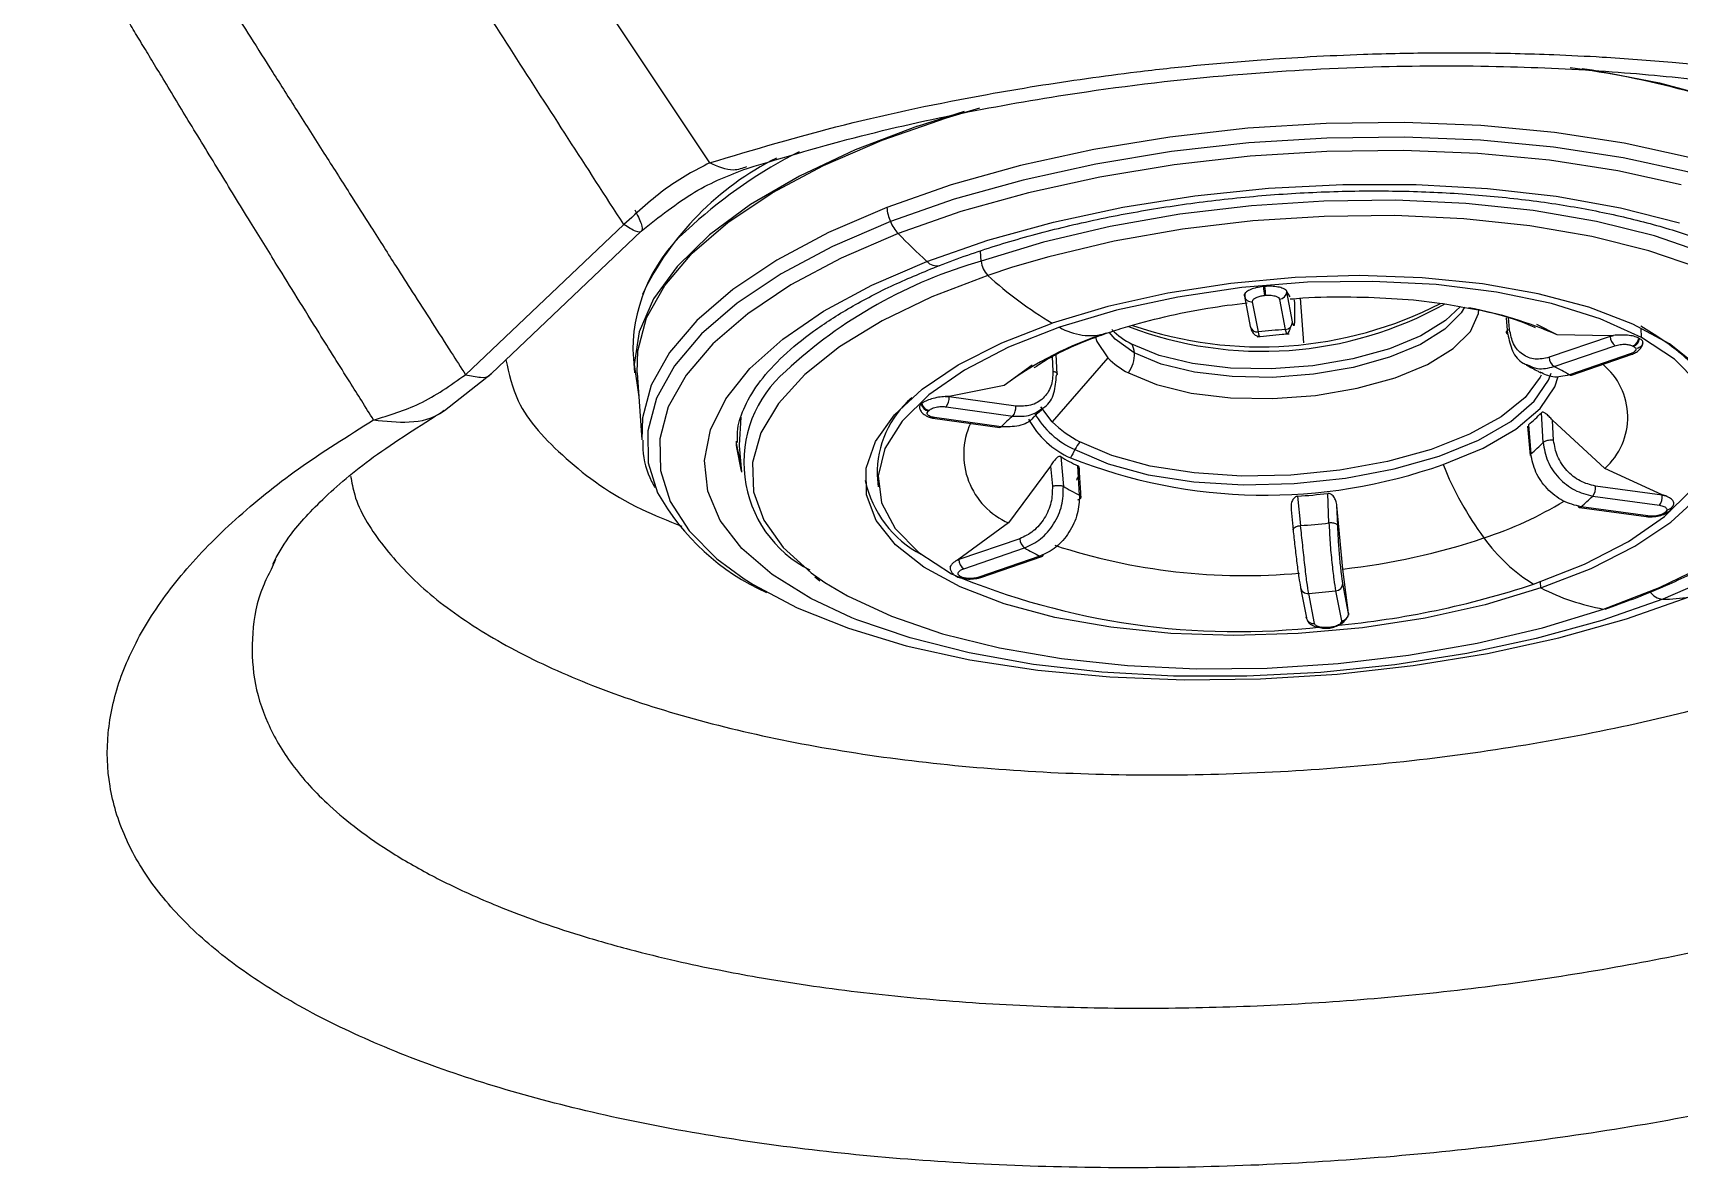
# Model space of a CAD drawing. Extents: x 943 to 1030, y 781 to 934.
# Drawn here: x 982.921 to 985.436, y 876.681 to 878.415 of the extents above; entities that cross this region are included whole.
import ezdxf

# ---------------------------------------------------------------- set-up
doc = ezdxf.new("R2010")
doc.units = 0
doc.header["$MEASUREMENT"] = 0
doc.layers.add('1', color=4, linetype='Continuous')

# ---------------------------------------------------------------- blocks, each defined once
blk = doc.blocks.new('AIRA')
at = {"layer": '1', "color": 3, "linetype": 'Continuous', "lineweight": 25}
for p, q in [((40.5519, 75.3901), (40.7774, 75.0507)), ((41.0952, 75.1069), (41.1669, 75.1297)), ((40.4047, 74.7271), (40.6467, 74.9563)), ((40.4447, 74.7289), (40.6732, 74.9461)), ((41.1927, 74.9006), (41.1914, 74.9159)), ((41.2402, 74.8912), (41.2025, 74.8788)), ((41.5946, 74.8478), (41.5947, 74.8503)), ((41.5947, 74.8469), (41.6036, 74.8009)), ((41.6236, 74.8617), (41.6256, 74.8619)), ((41.6252, 74.8482), (41.6272, 74.8484)), ((41.6593, 74.8544), (41.6583, 74.8561)), ((41.6583, 74.8561), (41.6593, 74.8537)), ((41.6644, 74.8458), (41.6593, 74.8544)), ((41.6593, 74.8537), (41.6593, 74.8544)), ((41.6682, 74.8077), (41.6593, 74.8537)), ((41.6857, 74.7756), (41.6805, 74.8441)), ((41.616, 74.7924), (41.6071, 74.8384)), ((41.6483, 74.8422), (41.6572, 74.7962)), ((41.9971, 74.7892), (41.995, 74.8138)), ((41.9998, 74.7961), (41.9982, 74.8143)), ((42.0723, 74.7878), (42.0413, 74.8039)), ((42.2014, 74.7839), (42.2006, 74.7984)), ((42.1534, 74.7855), (42.0603, 74.7536)), ((42.0677, 74.7395), (42.1608, 74.7714)), ((42.1534, 74.7862), (42.0723, 74.7878)), ((42.1587, 74.787), (42.1534, 74.7862)), ((42.1534, 74.7855), (42.1587, 74.787)), ((42.1534, 74.7862), (42.1534, 74.7855)), ((42.1882, 74.7709), (42.1893, 74.7703)), ((42.1971, 74.783), (42.1982, 74.7824)), ((40.6603, 74.7657), (40.6629, 74.7299)), ((41.301, 74.7545), (41.3022, 74.7323)), ((41.3858, 74.7528), (41.3011, 74.6551)), ((41.3088, 74.728), (41.3071, 74.7578)), ((42.1842, 74.7587), (42.0911, 74.7268)), ((42.0942, 74.7264), (42.1873, 74.7583)), ((40.3727, 74.6725), (40.4447, 74.7289)), ((40.6669, 74.7301), (40.6742, 74.6276)), ((41.2706, 74.7415), (41.2277, 74.7106)), ((41.1434, 74.6939), (41.1377, 74.6937)), ((41.1377, 74.6937), (41.1434, 74.6932)), ((41.2277, 74.7106), (41.1434, 74.6939)), ((41.1434, 74.6932), (41.1434, 74.6939)), ((41.2454, 74.6791), (41.1434, 74.6932)), ((41.1009, 74.6821), (41.1018, 74.6829)), ((41.112, 74.6718), (41.1129, 74.6726)), ((41.1391, 74.678), (41.2411, 74.6639)), ((41.3011, 74.6551), (41.2838, 74.6779)), ((42.0511, 74.6235), (42.0484, 74.669)), ((41.1189, 74.6606), (41.2209, 74.6465)), ((41.2233, 74.6475), (41.1213, 74.6616)), ((42.0273, 74.6486), (42.0311, 74.6035)), ((42.0285, 74.6507), (42.0323, 74.6062)), ((42.1453, 74.584), (42.0653, 74.6576)), ((42.0671, 74.6267), (42.0653, 74.6576)), ((40.8228, 74.6185), (40.8264, 74.5782)), ((40.8263, 74.5796), (40.8191, 74.6157)), ((41.3142, 74.6019), (41.3181, 74.5565)), ((41.0338, 74.5737), (41.0354, 74.5559)), ((41.2987, 74.5875), (41.2344, 74.5007)), ((41.2987, 74.5875), (41.3014, 74.5567)), ((41.3427, 74.5432), (41.3403, 74.5878)), ((41.3446, 74.5466), (41.3425, 74.5853)), ((42.233, 74.5435), (42.1453, 74.584)), ((41.345, 74.5401), (41.3446, 74.5466)), ((41.676, 74.5414), (41.6805, 74.4965)), ((41.7239, 74.5005), (41.722, 74.5456)), ((42.1268, 74.5417), (42.2287, 74.5276)), ((42.2331, 74.5428), (42.1311, 74.5568)), ((42.2383, 74.5418), (42.233, 74.5435)), ((42.233, 74.5435), (42.2331, 74.5428)), ((42.2331, 74.5428), (42.2383, 74.5418)), ((41.666, 74.5208), (41.6691, 74.4903)), ((41.7452, 74.4302), (41.7359, 74.5272)), ((41.7372, 74.4966), (41.7359, 74.5272)), ((42.1066, 74.5243), (42.2086, 74.5102)), ((42.211, 74.5112), (42.109, 74.5252)), ((42.238, 74.5173), (42.2371, 74.5165)), ((42.2417, 74.5206), (42.247, 74.5239)), ((42.2444, 74.5186), (42.2453, 74.5194)), ((41.2344, 74.5007), (41.1583, 74.4452)), ((41.2515, 74.4764), (41.1584, 74.4445)), ((40.1147, 74.4445), (40.1078, 74.4297)), ((41.1583, 74.4452), (41.1537, 74.4426)), ((41.1537, 74.4426), (41.1584, 74.4445)), ((41.1584, 74.4445), (41.1583, 74.4452)), ((41.1658, 74.4304), (41.2589, 74.4624)), ((41.2823, 74.4497), (41.1892, 74.4178)), ((41.1922, 74.4173), (41.2854, 74.4492)), ((40.9382, 74.4181), (40.9459, 74.4124)), ((41.1543, 74.4192), (41.1555, 74.4186)), ((41.1619, 74.4182), (41.1607, 74.4189)), ((41.7539, 74.363), (41.7452, 74.4302)), ((41.6805, 74.4015), (41.6894, 74.3555)), ((41.7017, 74.347), (41.6929, 74.393)), ((41.7341, 74.3968), (41.7429, 74.3508)), ((41.7539, 74.3623), (41.7451, 74.4083)), ((42.0477, 74.4012), (42.047, 74.4107)), ((41.6903, 74.354), (41.6892, 74.3564)), ((41.7249, 74.341), (41.7228, 74.3408)), ((41.7232, 74.3398), (41.7252, 74.34)), ((41.7538, 74.3598), (41.7539, 74.363)), ((41.7539, 74.3623), (41.7538, 74.3598)), ((41.7539, 74.363), (41.7539, 74.3623))]:
    blk.add_line(p, q, dxfattribs=at)
at = {"layer": '1', "color": 3, "linetype": 'Continuous', "lineweight": 25, "flags": 128}
for points in [[(42.1109, 75.1949), (42.126, 75.1926), (42.229, 75.1728), (42.3237, 75.1476), (42.4087, 75.1174), (42.4828, 75.0825), (42.545, 75.0436), (42.5942, 75.001), (42.6298, 74.9556), (42.6513, 74.9079), (42.6583, 74.8587), (42.6566, 74.8353)], [(40.6669, 74.7301), (40.6678, 74.7636), (40.6813, 74.8137), (40.7091, 74.8635), (40.7508, 74.9125), (40.8057, 74.9598), (40.8731, 75.0047), (40.9519, 75.0468), (41.0411, 75.0852), (41.1394, 75.1194), (41.1905, 75.1346)], [(41.0952, 75.1069), (41.0002, 75.0707), (40.9148, 75.0306), (40.8403, 74.9871), (40.7777, 74.9409), (40.7281, 74.8926), (40.692, 74.843), (40.67, 74.7928), (40.6625, 74.7427), (40.6695, 74.6935), (40.6695, 74.6934)], [(42.4452, 74.9997), (42.3649, 75.0317), (42.2744, 75.059), (42.1751, 75.0809), (42.0683, 75.0973), (41.9558, 75.1079), (41.839, 75.1125), (41.7197, 75.111), (41.5997, 75.1035), (41.4807, 75.0901), (41.3644, 75.071), (41.2525, 75.0465), (41.1467, 75.0169), (41.0484, 74.9826)], [(42.6503, 74.6902), (42.6552, 74.7151), (42.6543, 74.7643), (42.6389, 74.8122), (42.6095, 74.8582), (42.5663, 74.9015), (42.51, 74.9416), (42.4415, 74.9779), (42.3617, 75.0097), (42.2718, 75.0368), (42.1731, 75.0586), (42.0671, 75.0749), (41.9553, 75.0854), (41.8393, 75.0899), (41.7208, 75.0885), (41.6016, 75.0811), (41.4833, 75.0678), (41.3678, 75.0488), (41.2566, 75.0244), (41.1515, 74.995), (41.0539, 74.9609)], [(42.2621, 75.0173), (42.1652, 75.0387), (42.061, 75.0547), (41.9512, 75.065), (41.8372, 75.0695), (41.7208, 75.068), (41.6037, 75.0607), (41.4875, 75.0477), (41.374, 75.029), (41.2649, 75.0051), (41.1616, 74.9762), (41.0657, 74.9427)], [(41.1097, 74.9002), (41.2026, 74.9325), (41.3028, 74.9602), (41.4089, 74.9828), (41.5191, 75.0001), (41.6317, 75.0118), (41.745, 75.0176), (41.8571, 75.0175), (41.9663, 75.0114), (42.0708, 74.9996), (42.1691, 74.9821), (42.2595, 74.9592)], [(42.3177, 74.4202), (42.2337, 74.3839)], [(41.0484, 74.9826), (40.9592, 74.9442), (40.8804, 74.9022), (40.813, 74.8572), (40.7581, 74.8099), (40.7164, 74.7609), (40.6886, 74.7111), (40.6751, 74.6611), (40.6742, 74.6276)], [(42.4261, 74.8434), (42.4254, 74.844), (42.3689, 74.8799), (42.3004, 74.9117), (42.2211, 74.939), (42.1325, 74.9611), (42.0359, 74.9777), (41.9332, 74.9886), (41.8259, 74.9935), (41.7161, 74.9924), (41.6054, 74.9853), (41.4959, 74.9723), (41.3894, 74.9536), (41.2878, 74.9296), (41.1927, 74.9006)], [(42.3463, 74.8644), (42.2903, 74.8898), (42.2125, 74.9165), (42.1254, 74.9382), (42.0306, 74.9545), (41.9297, 74.9652), (41.8244, 74.9701), (41.7165, 74.969), (41.6078, 74.962), (41.5003, 74.9492), (41.3957, 74.9309), (41.2959, 74.9073), (41.2402, 74.8912)], [(41.0539, 74.9609), (40.9653, 74.9228), (40.887, 74.881), (40.82, 74.8363), (40.7655, 74.7893), (40.7241, 74.7407), (40.6965, 74.6912), (40.6831, 74.6415), (40.684, 74.5923), (40.6983, 74.5467)], [(41.0657, 74.9427), (40.9787, 74.9052), (40.9017, 74.8642), (40.836, 74.8203), (40.7824, 74.7742), (40.7417, 74.7264), (40.7146, 74.6778), (40.7015, 74.629), (40.7024, 74.5807), (40.7175, 74.5336), (40.7464, 74.4884), (40.7888, 74.4459), (40.8305, 74.4151)], [(40.9951, 74.3558), (40.9323, 74.3852), (40.8733, 74.4216), (40.827, 74.4616), (40.794, 74.5044), (40.7748, 74.5493), (40.7698, 74.5958), (40.779, 74.6429), (40.8023, 74.6901), (40.8393, 74.7365), (40.8894, 74.7814), (40.9519, 74.8241), (41.0257, 74.8639), (41.1097, 74.9002)], [(41.2025, 74.8788), (41.1171, 74.846), (41.0413, 74.8094), (40.9763, 74.7696), (40.9232, 74.7274), (40.8829, 74.6833), (40.8561, 74.6383), (40.8434, 74.593), (40.8448, 74.5482), (40.8604, 74.5047), (40.8898, 74.4633), (40.9327, 74.4246), (40.9538, 74.4098)], [(42.0477, 74.4012), (42.1244, 74.4312), (42.1912, 74.4651), (42.2464, 74.502), (42.2888, 74.5412), (42.3175, 74.5818), (42.3318, 74.6229), (42.3315, 74.6636), (42.3164, 74.7029), (42.287, 74.74), (42.244, 74.774), (42.1882, 74.8042), (42.1209, 74.83), (42.0437, 74.8507), (41.9582, 74.8658), (41.8664, 74.8751), (41.7702, 74.8784), (41.672, 74.8755), (41.5738, 74.8665), (41.4778, 74.8517), (41.3862, 74.8313), (41.3011, 74.8058)], [(42.2014, 74.7839), (42.1383, 74.8124), (42.0637, 74.8357), (41.9796, 74.8533), (41.8879, 74.8647), (41.791, 74.8697), (41.6912, 74.8682), (41.591, 74.8601), (41.4928, 74.8457), (41.3991, 74.8254), (41.3122, 74.7995)], [(42.1434, 74.369), (42.2287, 74.4018), (42.3046, 74.4384), (42.3696, 74.4781), (42.4227, 74.5204), (42.463, 74.5645), (42.4897, 74.6095), (42.5025, 74.6548), (42.5011, 74.6996), (42.4855, 74.7431), (42.456, 74.7845), (42.4131, 74.8232), (42.3576, 74.8585), (42.3463, 74.8644)], [(41.4175, 74.7299), (41.4605, 74.712), (41.5133, 74.6991), (41.5735, 74.6918), (41.6379, 74.6906), (41.7035, 74.6955), (41.7668, 74.7063), (41.8248, 74.7224), (41.8745, 74.7429), (41.9135, 74.767), (41.9399, 74.7933), (41.9522, 74.8207), (41.953, 74.8273)], [(41.9247, 74.8315), (41.902, 74.8097), (41.8643, 74.7865), (41.8163, 74.7666), (41.7602, 74.7511), (41.6991, 74.7407), (41.6358, 74.7359), (41.5735, 74.7371), (41.5154, 74.7441), (41.4643, 74.7565), (41.4228, 74.7739)], [(41.931, 74.8301), (41.9258, 74.8217), (41.9009, 74.7965), (41.8638, 74.7734), (41.8164, 74.7536), (41.761, 74.7381), (41.7004, 74.7277), (41.6377, 74.723), (41.5759, 74.7241), (41.5183, 74.7309), (41.4677, 74.7433), (41.4265, 74.7604)], [(42.0477, 74.4012), (41.9625, 74.3757), (41.871, 74.3553), (41.775, 74.3405), (41.6768, 74.3315), (41.5785, 74.3286), (41.4824, 74.3318), (41.3906, 74.3412), (41.3051, 74.3563), (41.2278, 74.377), (41.1606, 74.4028), (41.1048, 74.433), (41.0617, 74.467), (41.0323, 74.5041), (41.0173, 74.5434), (41.0169, 74.5841), (41.0313, 74.6252), (41.06, 74.6658), (41.1024, 74.705), (41.1576, 74.7419), (41.2243, 74.7758), (41.3011, 74.8058)], [(41.3122, 74.7995), (41.2343, 74.7689), (41.1671, 74.7341), (41.1124, 74.6961), (41.0716, 74.6559), (41.0456, 74.6143), (41.0351, 74.5725), (41.0404, 74.5315), (41.0612, 74.4922), (41.0972, 74.4556), (41.1474, 74.4227)], [(41.3669, 74.7858), (41.369, 74.778), (41.3858, 74.7528)], [(41.4265, 74.7604), (41.397, 74.7816), (41.3879, 74.7921)], [(42.0365, 74.407), (42.1145, 74.4377), (42.1817, 74.4724), (42.2363, 74.5104), (42.2772, 74.5507), (42.3031, 74.5922), (42.3136, 74.634), (42.3084, 74.6751), (42.2875, 74.7144), (42.2516, 74.751), (42.2014, 74.7839)], [(42.1873, 74.7583), (42.1878, 74.7585), (42.188, 74.7586)], [(41.3357, 74.6126), (41.3863, 74.5908), (41.4476, 74.5742), (41.5173, 74.5634), (41.5927, 74.5589), (41.6709, 74.5607), (41.7489, 74.5689), (41.8237, 74.5831), (41.8924, 74.6028), (41.9525, 74.6272), (42.0015, 74.6554), (42.0376, 74.6864), (42.0594, 74.7188), (42.0632, 74.7295)], [(42.0481, 74.7264), (42.0466, 74.7234), (42.0236, 74.6924), (41.9872, 74.6629), (41.9387, 74.6361), (41.8799, 74.613), (41.8131, 74.5945), (41.7407, 74.5812), (41.6655, 74.5737), (41.5902, 74.5723), (41.5178, 74.5769), (41.4509, 74.5875), (41.392, 74.6036), (41.3434, 74.6246)], [(41.8981, 74.5899), (41.9595, 74.6149), (42.0095, 74.6437), (42.0464, 74.6753), (42.0687, 74.7084), (42.0739, 74.7242)], [(40.8255, 74.6623), (40.8227, 74.6195), (40.8228, 74.6185)], [(40.8191, 74.6157), (40.8189, 74.6196), (40.8187, 74.6256)], [(40.8187, 74.621), (40.8188, 74.62), (40.8258, 74.5854)], [(40.8305, 74.4151), (40.8441, 74.4065), (40.9114, 74.3709), (40.9898, 74.3396), (41.0781, 74.313), (41.175, 74.2916), (41.2792, 74.2756), (41.389, 74.2653), (41.503, 74.2608), (41.6193, 74.2622), (41.7365, 74.2695), (41.8526, 74.2826), (41.9661, 74.3012), (42.0753, 74.3252), (42.1786, 74.3541), (42.2744, 74.3875)], [(40.9538, 74.4098), (40.9883, 74.3893), (41.0555, 74.358), (41.1334, 74.3313), (41.2204, 74.3096), (41.3152, 74.2933), (41.4161, 74.2826), (41.5215, 74.2777), (41.6294, 74.2788), (41.738, 74.2858), (41.8456, 74.2986), (41.9502, 74.3169), (42.05, 74.3405), (42.1434, 74.369)], [(42.2337, 74.3839), (42.1409, 74.3516), (42.0406, 74.3239), (41.9345, 74.3013), (41.8243, 74.284), (41.7117, 74.2723), (41.5984, 74.2665), (41.4863, 74.2666), (41.3771, 74.2727), (41.2726, 74.2845), (41.1744, 74.302), (41.084, 74.3249), (41.0028, 74.3527), (40.9951, 74.3558)], [(41.7249, 74.341), (41.725, 74.3403), (41.7251, 74.34), (41.7252, 74.34), (41.7252, 74.3401)]]:
    blk.add_lwpolyline(points, dxfattribs=at)
at = {"layer": '1', "color": 3, "linetype": 'Continuous', "lineweight": 25}
for centre, radius, start, end in [((41.9354, 73.9309), 1.2745, 66.7783, 82.9268), ((41.0808, 74.6553), 0.45, 116.5523, 154.3905), ((41.2417, 74.4171), 0.7282, 116.6992, 132.304), ((41.1154, 74.988), 0.0672, 184.6409, 203.7884), ((40.9097, 74.7627), 0.2494, 129.3349, 179.3239), ((41.1106, 74.9848), 0.0615, 202.8586, 223.1933), ((41.7463, 75.6023), 0.9477, 224.1053, 227.8022), ((41.3937, 74.194), 0.7346, 105.881, 132.854), ((41.1243, 74.9125), 0.019, 220.0744, 284.7848), ((41.2273, 74.9031), 0.0347, 184.1494, 224.344), ((41.6207, 75.3403), 0.6228, 227.816, 239.1256), ((41.6056, 74.8494), 0.0111, 188.269, 277.8858), ((41.7846, 74.8731), 0.1614, 184.0595, 188.8872), ((41.7866, 74.8733), 0.1614, 184.0595, 188.8872), ((41.6477, 74.8538), 0.0116, 273.0645, 359.6237), ((41.6225, 75.3345), 0.5717, 249.0235, 299.1043), ((41.6199, 75.3701), 0.6005, 250.9513, 297.1865), ((41.8279, 74.2324), 0.6068, 66.2481, 79.5679), ((41.3587, 74.8782), 0.0913, 239.4514, 285.9173), ((41.4836, 74.8903), 0.1314, 225.8633, 242.4294), ((41.6145, 74.8035), 0.0112, 193.1918, 277.7386), ((41.7451, 73.6066), 1.1928, 94.2295, 96.2169), ((41.6565, 74.8078), 0.0116, 273.0644, 359.6258), ((41.543, 74.2865), 0.5284, 107.5466, 126.6293), ((41.3935, 74.7585), 0.0331, 3.4185, 27.7036), ((42.1722, 74.7864), 0.0188, 182.7957, 232.7716), ((42.1828, 74.7842), 0.0143, 291.8469, 355.1328), ((42.184, 74.7836), 0.0143, 291.8469, 355.1328), ((41.4805, 74.8504), 0.136, 225.8633, 242.4294), ((41.3784, 74.758), 0.0482, 324.2395, 2.865), ((42.0791, 74.7545), 0.0188, 182.7948, 232.7715), ((42.0758, 74.6621), 0.1046, 311.6689, 50.5794), ((42.1863, 74.7619), 0.00373, 237.4563, 286.4386), ((41.0138, 74.5929), 0.1839, 130.609, 243.2171), ((41.9281, 74.454), 0.3178, 59.1465, 63.9474), ((42.0931, 74.73), 0.00373, 237.4563, 286.4387), ((41.1222, 74.691), 0.0213, 322.3725, 5.7178), ((41.1866, 74.5764), 0.1529, 130.966, 180.9966), ((41.1143, 74.6855), 0.0138, 194.2781, 260.3041), ((41.1152, 74.6863), 0.0138, 194.2781, 260.3041), ((41.2242, 74.677), 0.0213, 322.3726, 5.7186), ((41.3898, 74.7346), 0.1334, 209.6835, 246.0662), ((41.9021, 74.8074), 0.2014, 308.9015, 316.5964), ((41.1193, 74.6632), 0.00259, 247.7775, 321.1346), ((41.2798, 74.6052), 0.114, 155.3755, 246.5301), ((41.2211, 74.6494), 0.00287, 265.4852, 318.5169), ((41.3947, 74.4799), 0.2398, 129.8525, 135.6454), ((41.3835, 74.7233), 0.1348, 208.4559, 246.2337), ((41.427, 74.7849), 0.1808, 225.8633, 242.4294), ((41.4687, 74.5363), 0.1533, 144.8408, 150.1571), ((41.9053, 74.7625), 0.2014, 309.1117, 316.386), ((41.4542, 74.8291), 0.2669, 238.3583, 244.7356), ((41.4693, 74.536), 0.154, 150.1508, 155.4503), ((41.627, 75.3509), 0.8078, 248.3707, 289.6126), ((42.3607, 74.7742), 0.4979, 201.718, 216.5488), ((41.0093, 74.7197), 0.3559, 209.0788, 246.0331), ((41.1797, 74.6011), 0.1682, 192.1609, 242.2721), ((41.4574, 74.7842), 0.2669, 238.5325, 244.5614), ((41.6078, 75.5407), 1.0016, 273.9034, 276.5431), ((41.9553, 74.7093), 0.2398, 309.8525, 315.6454), ((42.1099, 74.5547), 0.0213, 322.3726, 5.7185), ((42.2119, 74.5406), 0.0213, 322.3725, 5.7178), ((41.7721, 75.0496), 0.6022, 288.2563, 301.0986), ((42.1076, 74.5278), 0.00361, 196.3814, 254.2208), ((42.1068, 74.5271), 0.00287, 265.4852, 318.5169), ((42.2386, 74.5252), 0.00876, 260.4069, 311.5187), ((42.2396, 74.5255), 0.00832, 259.2309, 354.2625), ((41.611, 75.4959), 1.0017, 273.9754, 276.4709), ((42.2088, 74.5131), 0.00287, 265.4853, 318.5168), ((41.2703, 74.4774), 0.0188, 182.7948, 232.7715), ((41.5946, 75.3489), 0.9287, 251.8431, 275.2064), ((41.6268, 75.4796), 1.0561, 276.4378, 288.431), ((42.1736, 74.6302), 0.2619, 215.6138, 238.442), ((41.1772, 74.4454), 0.0188, 182.7957, 232.7716), ((41.4219, 74.7352), 0.3178, 239.1465, 243.9474), ((41.2841, 74.4532), 0.00392, 243.3538, 354.8807), ((41.5842, 75.4628), 1.1282, 247.2164, 276.5358), ((41.1579, 74.4262), 0.00781, 240.075, 290.938), ((41.1591, 74.4256), 0.00791, 242.9536, 290.6827), ((41.1912, 74.4209), 0.00373, 237.4563, 286.4386), ((41.6913, 74.404), 0.0111, 188.2669, 277.8859), ((41.6049, 75.5826), 1.1928, 274.2295, 276.2169), ((41.7334, 74.4084), 0.0116, 273.0644, 359.6256), ((41.6075, 75.7074), 1.3693, 275.3278, 288.2618), ((42.2056, 74.7118), 0.3484, 243.0388, 259.7114), ((42.2372, 74.412), 0.0283, 215.8276, 263.0807), ((42.229, 74.6665), 0.2826, 270.9702, 279.2544), ((41.7002, 74.3581), 0.0112, 193.1919, 277.7386), ((41.7245, 74.3408), 0.00164, 177.9679, 216.026), ((41.7423, 74.3624), 0.0116, 273.0645, 359.6237)]:
    blk.add_arc(centre, radius, start, end, dxfattribs=at)
for points, knots in [([(38.9073, 77.0438), (38.9122, 77.0365), (38.9246, 77.0183), (38.9472, 76.9849), (38.9779, 76.9396), (39.0169, 76.8818), (39.0577, 76.821), (39.097, 76.7622), (39.1253, 76.7196), (39.1465, 76.6878), (39.1607, 76.6663), (39.1747, 76.6452), (39.1883, 76.6246), (39.2016, 76.6045), (39.214, 76.5858), (39.2262, 76.5672), (39.2405, 76.5455), (39.2594, 76.5167), (39.2827, 76.4813), (39.3098, 76.4399), (39.3403, 76.3933), (39.3736, 76.3422), (39.406, 76.2924), (39.4356, 76.2467), (39.4624, 76.2055), (39.4881, 76.1657), (39.5171, 76.1208), (39.5493, 76.0707), (39.5868, 76.0123), (39.6258, 75.9514), (39.6709, 75.881), (39.7206, 75.8029), (39.7754, 75.717), (39.8309, 75.6296), (39.8873, 75.5409), (39.9415, 75.4554), (39.9941, 75.3723), (40.0381, 75.3029), (40.0771, 75.2412), (40.1112, 75.1875), (40.1485, 75.1285), (40.1877, 75.0669), (40.2252, 75.0079), (40.2559, 74.9596), (40.2796, 74.9223), (40.3008, 74.8892), (40.3252, 74.851), (40.3533, 74.8072), (40.3804, 74.7649), (40.3974, 74.7384), (40.4047, 74.7271)], [0, 0, 0, 0, 0.0123283, 0.0310682, 0.0562193, 0.0877817, 0.1255416, 0.1536513, 0.1802357, 0.1914496, 0.2023684, 0.2129918, 0.22332, 0.2333529, 0.2430906, 0.2511374, 0.2609122, 0.2749688, 0.2933072, 0.3123156, 0.3344331, 0.3596587, 0.3839863, 0.4034856, 0.4221461, 0.4399677, 0.4569505, 0.4819435, 0.5059337, 0.5330343, 0.5601306, 0.595315, 0.6304939, 0.6656687, 0.7008405, 0.7360107, 0.7656226, 0.7965879, 0.8149195, 0.8349041, 0.8565422, 0.8800134, 0.9023461, 0.920527, 0.9318978, 0.9421421, 0.9557752, 0.9724199, 0.9882743, 1, 1, 1, 1]), ([(40.2644, 74.658), (40.2522, 74.6774), (40.2241, 74.7219), (40.1853, 74.784), (40.1483, 74.8435), (40.1134, 74.8999), (40.0733, 74.965), (40.0281, 75.0387), (39.9827, 75.1131), (39.9482, 75.1701), (39.9239, 75.2103), (39.9083, 75.236), (39.8938, 75.2601), (39.8802, 75.2827), (39.8675, 75.3038), (39.8557, 75.3233), (39.8457, 75.3401), (39.8357, 75.3566), (39.8222, 75.3792), (39.8016, 75.4135), (39.7727, 75.4619), (39.7361, 75.5232), (39.6918, 75.5978), (39.6401, 75.6851), (39.5942, 75.7629), (39.5558, 75.8281), (39.5267, 75.8777), (39.4964, 75.9292), (39.4704, 75.9737), (39.4325, 76.0385), (39.3913, 76.109), (39.3427, 76.1925), (39.3022, 76.262), (39.2624, 76.3304), (39.2232, 76.3978), (39.1847, 76.4641), (39.1503, 76.5232), (39.1182, 76.5783), (39.0915, 76.6242), (39.0657, 76.6686), (39.0415, 76.7102), (39.0147, 76.756), (38.9858, 76.8055), (38.957, 76.8549), (38.9291, 76.9023), (38.9045, 76.9441), (38.8835, 76.9798), (38.8676, 77.0068), (38.8587, 77.0218), (38.8551, 77.0279)], [0, 0, 0, 0, 0.0199651, 0.0459699, 0.0647415, 0.0824117, 0.1056432, 0.1340631, 0.1617372, 0.1866033, 0.1966553, 0.206164, 0.2151297, 0.2235524, 0.2314321, 0.2387688, 0.2455628, 0.2503385, 0.2574787, 0.2712035, 0.2893941, 0.313026, 0.3420997, 0.3766161, 0.4165775, 0.4358865, 0.4562507, 0.4776707, 0.5000092, 0.5121475, 0.5598436, 0.5906462, 0.6214531, 0.6522634, 0.683076, 0.7138899, 0.7447041, 0.7668567, 0.793164, 0.8116033, 0.8322649, 0.8551487, 0.8808916, 0.9080324, 0.9318822, 0.9557668, 0.9750812, 0.9898257, 1, 1, 1, 1]), ([(40.6467, 74.9563), (40.5898, 75.0444), (40.476, 75.2205), (40.3704, 75.3852), (40.3177, 75.4675)], [0, 0, 0, 0, 0.50025, 1, 1, 1, 1]), ([(40.7774, 75.0507), (40.8452, 75.0709), (40.9805, 75.1112), (41.152, 75.147), (41.277, 75.1684), (41.3533, 75.1799), (41.4351, 75.1906), (41.524, 75.2003), (41.6125, 75.2079), (41.6973, 75.2133), (41.7866, 75.2173), (41.8913, 75.2195), (41.9883, 75.2187), (42.0726, 75.216), (42.153, 75.2121), (42.2275, 75.2065), (42.2926, 75.2003), (42.339, 75.1952), (42.3887, 75.189), (42.4415, 75.1815), (42.4972, 75.1727), (42.6023, 75.1538), (42.7494, 75.1199), (42.9228, 75.0639), (43.0736, 74.9976), (43.1988, 74.922), (43.2962, 74.839), (43.3632, 74.7499), (43.4016, 74.6563), (43.4003, 74.5918), (43.3996, 74.5595)], [0, 0, 0, 0, 0.062508, 0.124637, 0.145502, 0.166454, 0.187385, 0.212155, 0.238438, 0.25858, 0.280313, 0.310219, 0.343014, 0.359117, 0.379472, 0.409593, 0.421824, 0.435166, 0.449651, 0.465298, 0.482072, 0.499919, 0.562192, 0.624617, 0.687265, 0.749517, 0.812249, 0.874547, 0.937035, 1, 1, 1, 1]), ([(40.8348, 75.0423), (40.8924, 75.0595), (41.0036, 75.0927), (41.179, 75.1311), (41.3734, 75.1643), (41.5822, 75.1878), (41.7967, 75.1993), (41.9859, 75.1994), (42.1526, 75.1914), (42.2986, 75.1774), (42.4375, 75.1578), (42.567, 75.1328), (42.6904, 75.1015), (42.7823, 75.0719), (42.8534, 75.0447), (42.9123, 75.0189), (42.9717, 74.9886), (43.0307, 74.9522), (43.0847, 74.9099), (43.1057, 74.8812), (43.1169, 74.8659)], [0, 0, 0, 0, 0.066722, 0.128982, 0.187611, 0.267726, 0.338167, 0.400984, 0.458158, 0.510032, 0.557111, 0.61332, 0.663786, 0.715941, 0.745478, 0.777647, 0.818355, 0.869127, 0.930088, 1, 1, 1, 1]), ([(40.7774, 75.0507), (40.7555, 75.0392), (40.7116, 75.0161), (40.6683, 74.9762), (40.6467, 74.9563)], [0, 0, 0, 0, 0.500986, 1, 1, 1, 1]), ([(40.8342, 75.0447), (40.8276, 75.0423), (40.8107, 75.0359), (40.7901, 75.0451), (40.7774, 75.0507)], [0, 0, 0, 0, 0.386134, 1, 1, 1, 1]), ([(40.6733, 74.9462), (40.7005, 74.9681), (40.7546, 75.0115), (40.8082, 75.0321), (40.8348, 75.0423)], [0, 0, 0, 0, 0.5032839, 1, 1, 1, 1]), ([(41.1291, 74.8941), (41.1433, 74.8994), (41.1843, 74.9148), (41.258, 74.9377), (41.3512, 74.9611), (41.4493, 74.9801), (41.5506, 74.9944), (41.6538, 75.0039), (41.7573, 75.0084), (41.8595, 75.0077), (41.9589, 75.0019), (42.054, 74.9912), (42.1433, 74.9758), (42.2255, 74.9559), (42.2993, 74.932), (42.3636, 74.9046), (42.4175, 74.8744), (42.4601, 74.8423), (42.4913, 74.8093), (42.5108, 74.7761), (42.5198, 74.7498), (42.5187, 74.7336), (42.5184, 74.7286)], [0, 0, 0, 0, 0.027759, 0.080464, 0.133306, 0.186261, 0.239293, 0.292369, 0.345462, 0.398542, 0.451577, 0.504537, 0.557389, 0.610089, 0.662588, 0.714835, 0.766792, 0.818496, 0.870143, 0.922219, 0.976068, 1, 1, 1, 1]), ([(40.6633, 74.979), (40.6672, 74.9713), (40.6752, 74.9557), (40.6751, 74.9451), (40.6666, 74.9439), (40.6532, 74.9522), (40.6467, 74.9563)], [0, 0, 0, 0, 0.2467196, 0.5, 0.7532804, 1, 1, 1, 1]), ([(40.2292, 74.572), (40.2309, 74.5624), (40.2372, 74.5271), (40.2735, 74.4689), (40.3372, 74.399), (40.4253, 74.3348), (40.5341, 74.2771), (40.6623, 74.2269), (40.8077, 74.1852), (40.9678, 74.1526), (41.1398, 74.1297), (41.3207, 74.1168), (41.5075, 74.1143), (41.697, 74.1221), (41.886, 74.1401), (42.0712, 74.1681), (42.2494, 74.2054), (42.4176, 74.2515), (42.5729, 74.3056), (42.7126, 74.3668), (42.8345, 74.4341), (42.9363, 74.5061), (43.0163, 74.5819), (43.0733, 74.6599), (43.1058, 74.739), (43.1153, 74.8177), (43.1008, 74.8685), (43.0935, 74.8939)], [0, 0, 0, 0, 0.015324, 0.05636, 0.097397, 0.138433, 0.179469, 0.220505, 0.261541, 0.302577, 0.343614, 0.38465, 0.425686, 0.466722, 0.507758, 0.548794, 0.589831, 0.630867, 0.671903, 0.712939, 0.753975, 0.795012, 0.836048, 0.877084, 0.91812, 0.959156, 1, 1, 1, 1]), ([(40.8202, 74.6235), (40.82, 74.6305), (40.8195, 74.6481), (40.8305, 74.6793), (40.853, 74.7169), (40.8885, 74.7557), (40.9346, 74.7937), (40.9914, 74.8302), (41.056, 74.8641), (41.1053, 74.8843), (41.1291, 74.8941)], [0, 0, 0, 0, 0.084744, 0.215048, 0.353735, 0.486198, 0.616756, 0.747176, 0.878027, 1, 1, 1, 1]), ([(41.6236, 74.8617), (41.6201, 74.8612), (41.613, 74.8603), (41.604, 74.8573), (41.5972, 74.8538), (41.5956, 74.8514), (41.5947, 74.8503)], [0, 0, 0, 0, 0.247675, 0.501043, 0.753791, 1, 1, 1, 1]), ([(41.596, 74.8516), (41.5956, 74.8506), (41.5948, 74.8479), (41.5956, 74.8452), (41.596, 74.8436)], [0, 0, 0, 0, 0.393463, 1, 1, 1, 1]), ([(41.6071, 74.8384), (41.6072, 74.8396), (41.6075, 74.842), (41.6123, 74.8451), (41.6184, 74.8473), (41.6229, 74.8479), (41.6252, 74.8482)], [0, 0, 0, 0, 0.279486, 0.559002, 0.779415, 1, 1, 1, 1]), ([(41.6583, 74.8561), (41.6569, 74.857), (41.6543, 74.859), (41.6463, 74.8612), (41.6364, 74.8624), (41.6292, 74.8621), (41.6256, 74.8619)], [0, 0, 0, 0, 0.2466399, 0.4995245, 0.7526842, 1, 1, 1, 1]), ([(41.6272, 74.8484), (41.6301, 74.8485), (41.6359, 74.8487), (41.6427, 74.8471), (41.6471, 74.8449), (41.6479, 74.8431), (41.6483, 74.8422)], [0, 0, 0, 0, 0.279658, 0.559227, 0.779582, 1, 1, 1, 1]), ([(41.6647, 74.8428), (41.671, 74.8433), (41.7021, 74.846), (41.7576, 74.8464), (41.8281, 74.8439), (41.8892, 74.8378), (41.9225, 74.8316), (41.9369, 74.8289)], [0, 0, 0, 0, 0.065106, 0.316512, 0.566256, 0.812229, 1, 1, 1, 1]), ([(41.3839, 74.7904), (41.3935, 74.7936), (41.4209, 74.8026), (41.4723, 74.816), (41.535, 74.8289), (41.5786, 74.8344), (41.5987, 74.8369)], [0, 0, 0, 0, 0.156625, 0.447254, 0.74479, 1, 1, 1, 1]), ([(41.6708, 74.8415), (41.6711, 74.8339), (41.6716, 74.8187), (41.6712, 74.8048), (41.6701, 74.7998), (41.6688, 74.8051), (41.6682, 74.8077)], [0, 0, 0, 0, 0.249817, 0.500222, 0.750496, 1, 1, 1, 1]), ([(41.9369, 74.8289), (41.9411, 74.8283), (41.9638, 74.8245), (41.9958, 74.8155), (42.0261, 74.8053), (42.036, 74.8005), (42.039, 74.7991)], [0, 0, 0, 0, 0.086917, 0.472477, 0.841977, 1, 1, 1, 1]), ([(41.6035, 74.8012), (41.6041, 74.799), (41.6053, 74.7944), (41.609, 74.7891), (41.6137, 74.7859), (41.6167, 74.7858), (41.6182, 74.7857)], [0, 0, 0, 0, 0.239677, 0.489733, 0.745213, 1, 1, 1, 1]), ([(41.6572, 74.7962), (41.658, 74.7921), (41.6588, 74.7876), (41.6592, 74.7896), (41.6592, 74.7898)], [0, 0, 0, 0, 0.9267368, 1, 1, 1, 1]), ([(41.659, 74.7895), (41.6604, 74.79), (41.6628, 74.791), (41.6648, 74.7979), (41.6656, 74.8008)], [0, 0, 0, 0, 0.577039, 1, 1, 1, 1]), ([(41.9958, 74.7939), (41.9954, 74.7935), (41.9946, 74.7926), (41.9946, 74.7913), (41.9954, 74.7901), (41.9966, 74.7895), (41.9971, 74.7892)], [0, 0, 0, 0, 0.259419, 0.518943, 0.768457, 1, 1, 1, 1]), ([(41.9998, 74.7961), (41.999, 74.7958), (41.9974, 74.7951), (41.9964, 74.7944), (41.9958, 74.7939)], [0, 0, 0, 0, 0.481432, 1, 1, 1, 1]), ([(42.0603, 74.7536), (42.053, 74.752), (42.0384, 74.7489), (42.0189, 74.7569), (42.0044, 74.7728), (42.0013, 74.7883), (41.9998, 74.7961)], [0, 0, 0, 0, 0.2497753, 0.5001399, 0.7504501, 1, 1, 1, 1]), ([(42.2004, 74.8018), (42.2221, 74.7882), (42.2654, 74.7612), (42.3034, 74.7142), (42.3093, 74.6808), (42.3123, 74.6645)], [0, 0, 0, 0, 0.338349, 0.676698, 1, 1, 1, 1]), ([(41.2736, 74.7374), (41.2739, 74.7377), (41.2761, 74.7396), (41.2898, 74.7489), (41.3159, 74.7631), (41.3486, 74.7778), (41.3738, 74.7868), (41.3839, 74.7904)], [0, 0, 0, 0, 0.043787, 0.287703, 0.544106, 0.815914, 1, 1, 1, 1]), ([(41.6142, 74.7851), (41.6269, 74.7865), (41.6432, 74.7882), (41.6595, 74.7894), (41.6631, 74.7896)], [0, 0, 0, 0, 0.7794294, 1, 1, 1, 1]), ([(41.618, 74.786), (41.618, 74.7859), (41.6177, 74.7839), (41.6168, 74.7883), (41.616, 74.7924)], [0, 0, 0, 0, 0.079754, 1, 1, 1, 1]), ([(41.9971, 74.7892), (41.999, 74.7802), (42.0028, 74.7623), (42.015, 74.7461), (42.0249, 74.7429), (42.0273, 74.7422)], [0, 0, 0, 0, 0.432383, 0.864783, 1, 1, 1, 1]), ([(42.1971, 74.783), (42.1948, 74.784), (42.1901, 74.786), (42.18, 74.7875), (42.169, 74.7879), (42.1621, 74.7873), (42.1587, 74.787)], [0, 0, 0, 0, 0.247558, 0.500834, 0.753648, 1, 1, 1, 1]), ([(42.1608, 74.7714), (42.1634, 74.7721), (42.1686, 74.7735), (42.1769, 74.7737), (42.1837, 74.7728), (42.1867, 74.7716), (42.1882, 74.7709)], [0, 0, 0, 0, 0.279486, 0.559002, 0.779415, 1, 1, 1, 1]), ([(42.1893, 74.7703), (42.1906, 74.7693), (42.1933, 74.7673), (42.1926, 74.7639), (42.1895, 74.7609), (42.186, 74.7594), (42.1842, 74.7587)], [0, 0, 0, 0, 0.2796579, 0.5592269, 0.7795818, 1, 1, 1, 1]), ([(42.1877, 74.7585), (42.1898, 74.7595), (42.1941, 74.7615), (42.1991, 74.766), (42.2026, 74.771), (42.2033, 74.7746), (42.2036, 74.7763)], [0, 0, 0, 0, 0.240223, 0.488629, 0.743162, 1, 1, 1, 1]), ([(42.1948, 74.7675), (42.197, 74.7684), (42.2015, 74.7704), (42.2041, 74.7745), (42.2034, 74.7788), (42.1999, 74.7812), (42.1982, 74.7824)], [0, 0, 0, 0, 0.246603, 0.499388, 0.752586, 1, 1, 1, 1]), ([(40.4666, 74.7498), (40.4711, 74.7286), (40.4823, 74.6755), (40.5541, 74.5981), (40.6404, 74.5334), (40.714, 74.5041), (40.7351, 74.4957)], [0, 0, 0, 0, 0.216962, 0.54321, 0.869457, 1, 1, 1, 1]), ([(42.0273, 74.7422), (42.0322, 74.7397), (42.0443, 74.7337), (42.059, 74.7374), (42.0677, 74.7395)], [0, 0, 0, 0, 0.407316, 1, 1, 1, 1]), ([(40.2644, 74.658), (40.2882, 74.6651), (40.3382, 74.68), (40.3818, 74.7109), (40.4047, 74.7271)], [0, 0, 0, 0, 0.476695, 1, 1, 1, 1]), ([(40.4047, 74.7271), (40.4128, 74.7253), (40.4291, 74.7217), (40.4416, 74.7237), (40.444, 74.7289), (40.4443, 74.7294)], [0, 0, 0, 0, 0.466348, 0.94317, 1, 1, 1, 1]), ([(41.3022, 74.7323), (41.3018, 74.7244), (41.3009, 74.7085), (41.2881, 74.69), (41.2689, 74.6786), (41.2532, 74.6789), (41.2454, 74.6791)], [0, 0, 0, 0, 0.249817, 0.500222, 0.750496, 1, 1, 1, 1]), ([(41.287, 74.6764), (41.288, 74.6769), (41.2963, 74.6814), (41.3055, 74.6987), (41.3068, 74.717), (41.3075, 74.7262)], [0, 0, 0, 0, 0.058476, 0.529247, 1, 1, 1, 1]), ([(41.3022, 74.7323), (41.3029, 74.7322), (41.3043, 74.7319), (41.3065, 74.7311), (41.3084, 74.7298), (41.3089, 74.7283), (41.3085, 74.7271), (41.3078, 74.7265), (41.3075, 74.7262)], [0, 0, 0, 0, 0.124722, 0.249344, 0.5, 0.750656, 0.875278, 1, 1, 1, 1]), ([(42.0253, 74.7417), (42.0315, 74.7386), (42.0396, 74.7345), (42.0462, 74.7305), (42.0476, 74.7296)], [0, 0, 0, 0, 0.779954, 1, 1, 1, 1]), ([(42.0911, 74.7268), (42.0824, 74.7248), (42.0662, 74.721), (42.0529, 74.7278), (42.0467, 74.731)], [0, 0, 0, 0, 0.535802, 1, 1, 1, 1]), ([(41.1377, 74.6937), (41.1342, 74.6934), (41.1272, 74.6927), (41.1166, 74.6903), (41.1074, 74.687), (41.1037, 74.6842), (41.1018, 74.6829)], [0, 0, 0, 0, 0.246603, 0.499388, 0.752586, 1, 1, 1, 1]), ([(40.1103, 74.4376), (40.1175, 74.451), (40.1335, 74.481), (40.1844, 74.5368), (40.2605, 74.6021), (40.3346, 74.6486), (40.3726, 74.6725)], [0, 0, 0, 0, 0.203158, 0.456782, 0.721135, 1, 1, 1, 1]), ([(40.2644, 74.658), (40.2827, 74.656), (40.32, 74.652), (40.3569, 74.6599), (40.3712, 74.6722), (40.3722, 74.6732)], [0, 0, 0, 0, 0.470972, 0.959715, 1, 1, 1, 1]), ([(41.1009, 74.6821), (41.0997, 74.6806), (41.0972, 74.6778), (41.0983, 74.6752), (41.0988, 74.6739)], [0, 0, 0, 0, 0.520606, 1, 1, 1, 1]), ([(41.0981, 74.676), (41.0989, 74.6743), (41.1003, 74.6708), (41.1039, 74.667), (41.1069, 74.6654), (41.1077, 74.665)], [0, 0, 0, 0, 0.421592, 0.838673, 1, 1, 1, 1]), ([(41.1213, 74.6616), (41.1188, 74.6621), (41.114, 74.6631), (41.1104, 74.666), (41.1097, 74.669), (41.1112, 74.6709), (41.112, 74.6718)], [0, 0, 0, 0, 0.279486, 0.559002, 0.779415, 1, 1, 1, 1]), ([(41.1129, 74.6726), (41.1145, 74.6737), (41.1176, 74.6759), (41.1251, 74.6779), (41.1326, 74.6786), (41.1369, 74.6782), (41.1391, 74.678)], [0, 0, 0, 0, 0.279658, 0.559227, 0.779582, 1, 1, 1, 1]), ([(41.2411, 74.6639), (41.2504, 74.6636), (41.268, 74.6628), (41.281, 74.6721), (41.287, 74.6764)], [0, 0, 0, 0, 0.533132, 1, 1, 1, 1]), ([(41.2733, 74.6628), (41.2768, 74.6663), (41.2812, 74.6708), (41.2871, 74.6757), (41.2884, 74.6768)], [0, 0, 0, 0, 0.778983, 1, 1, 1, 1]), ([(42.0653, 74.6576), (42.0636, 74.6596), (42.0604, 74.6633), (42.0561, 74.667), (42.053, 74.6689), (42.0511, 74.6697), (42.0495, 74.6698), (42.0487, 74.6693), (42.0484, 74.669)], [0, 0, 0, 0, 0.298263, 0.575128, 0.701506, 0.809415, 0.905745, 1, 1, 1, 1]), ([(43.3766, 74.0516), (43.3481, 74.0263), (43.2912, 73.976), (43.1828, 73.9048), (43.0591, 73.8375), (42.9195, 73.7752), (42.7664, 73.7185), (42.6013, 73.6678), (42.426, 73.6238), (42.2428, 73.5867), (42.0535, 73.557), (41.8603, 73.5349), (41.6653, 73.5207), (41.4708, 73.5144), (41.2786, 73.5163), (41.0911, 73.5262), (40.9105, 73.5441), (40.7385, 73.57), (40.5772, 73.6035), (40.4286, 73.6445), (40.294, 73.6925), (40.1751, 73.7471), (40.0734, 73.8078), (39.99, 73.874), (39.9258, 73.945), (39.8817, 74.0201), (39.8581, 74.0983), (39.8555, 74.179), (39.8736, 74.2611), (39.9125, 74.3436), (39.9714, 74.4256), (40.0503, 74.5061), (40.1464, 74.5843), (40.225, 74.6334), (40.2644, 74.658)], [0, 0, 0, 0, 0.031347, 0.062435, 0.093617, 0.125033, 0.156183, 0.187329, 0.218713, 0.249858, 0.280944, 0.312284, 0.34346, 0.374519, 0.405791, 0.437055, 0.468125, 0.499363, 0.530714, 0.561828, 0.593045, 0.624476, 0.655654, 0.686866, 0.718342, 0.749583, 0.780792, 0.81227, 0.843558, 0.874751, 0.90619, 0.9375, 0.968652, 1, 1, 1, 1]), ([(41.1077, 74.665), (41.1089, 74.6642), (41.112, 74.6623), (41.1159, 74.6614), (41.1183, 74.6608)], [0, 0, 0, 0, 0.384527, 1, 1, 1, 1]), ([(41.2735, 74.6639), (41.273, 74.6631), (41.2681, 74.6552), (41.2504, 74.6473), (41.2323, 74.6474), (41.2233, 74.6475)], [0, 0, 0, 0, 0.053066, 0.52651, 1, 1, 1, 1]), ([(40.6755, 74.6271), (40.6755, 74.6223), (40.6755, 74.6008), (40.6822, 74.5761), (40.6925, 74.5578), (40.6942, 74.5546)], [0, 0, 0, 0, 0.193008, 0.862107, 1, 1, 1, 1]), ([(42.0611, 74.6269), (42.06, 74.6267), (42.0578, 74.6265), (42.0548, 74.6257), (42.0525, 74.6247), (42.0516, 74.6239), (42.0511, 74.6235)], [0, 0, 0, 0, 0.259419, 0.518943, 0.768457, 1, 1, 1, 1]), ([(42.0511, 74.6235), (42.0527, 74.6139), (42.056, 74.5946), (42.074, 74.5686), (42.0986, 74.5488), (42.1174, 74.5441), (42.1268, 74.5417)], [0, 0, 0, 0, 0.249978, 0.4999653, 0.7499704, 1, 1, 1, 1]), ([(42.0671, 74.6267), (42.0662, 74.6268), (42.0642, 74.627), (42.0622, 74.6269), (42.0611, 74.6269)], [0, 0, 0, 0, 0.4814321, 1, 1, 1, 1]), ([(42.1311, 74.5568), (42.1231, 74.5589), (42.1072, 74.5629), (42.0864, 74.5799), (42.0713, 74.6022), (42.0685, 74.6185), (42.0671, 74.6267)], [0, 0, 0, 0, 0.249775, 0.50014, 0.75045, 1, 1, 1, 1]), ([(41.3142, 74.6019), (41.3138, 74.6021), (41.3129, 74.6025), (41.3111, 74.6021), (41.3092, 74.6009), (41.3063, 74.5984), (41.3025, 74.5941), (41.3, 74.5898), (41.2987, 74.5875)], [0, 0, 0, 0, 0.094015, 0.190109, 0.297726, 0.423718, 0.701029, 1, 1, 1, 1]), ([(42.109, 74.5252), (42.0996, 74.5276), (42.0808, 74.5323), (42.0562, 74.5521), (42.038, 74.578), (42.0342, 74.5968), (42.0323, 74.6062)], [0, 0, 0, 0, 0.2500296, 0.5000347, 0.750022, 1, 1, 1, 1]), ([(41.3385, 74.566), (41.3396, 74.5683), (41.3418, 74.5727), (41.3429, 74.5786), (41.343, 74.5826), (41.3426, 74.585), (41.3417, 74.5869), (41.3408, 74.5875), (41.3403, 74.5878)], [0, 0, 0, 0, 0.29899, 0.576196, 0.702242, 0.809893, 0.905998, 1, 1, 1, 1]), ([(41.3014, 74.5567), (41.3012, 74.5484), (41.3009, 74.5317), (41.2899, 74.507), (41.2729, 74.4866), (41.2586, 74.4798), (41.2515, 74.4764)], [0, 0, 0, 0, 0.249816, 0.500222, 0.750495, 1, 1, 1, 1]), ([(41.2589, 74.4624), (41.2673, 74.4663), (41.2842, 74.4743), (41.3044, 74.4982), (41.3176, 74.5271), (41.3179, 74.5467), (41.3181, 74.5565)], [0, 0, 0, 0, 0.25003, 0.500035, 0.750022, 1, 1, 1, 1]), ([(41.3427, 74.5432), (41.3423, 74.5335), (41.3413, 74.5143), (41.3278, 74.4855), (41.3076, 74.4616), (41.2907, 74.4537), (41.2823, 74.4497)], [0, 0, 0, 0, 0.249978, 0.499965, 0.74997, 1, 1, 1, 1]), ([(41.3014, 74.5567), (41.302, 74.5569), (41.3034, 74.5573), (41.3065, 74.5579), (41.3105, 74.5581), (41.3142, 74.5578), (41.3167, 74.5572), (41.3176, 74.5567), (41.3181, 74.5565)], [0, 0, 0, 0, 0.124722, 0.249344, 0.5, 0.750656, 0.875278, 1, 1, 1, 1]), ([(41.3441, 74.5379), (41.3445, 74.5384), (41.3452, 74.5393), (41.3452, 74.5408), (41.3444, 74.5421), (41.3433, 74.5428), (41.3427, 74.5432)], [0, 0, 0, 0, 0.2594148, 0.5189356, 0.7684504, 1, 1, 1, 1]), ([(41.676, 74.5414), (41.6752, 74.5413), (41.6736, 74.541), (41.6714, 74.5396), (41.6695, 74.5375), (41.6674, 74.5338), (41.6656, 74.528), (41.6659, 74.5233), (41.666, 74.5208)], [0, 0, 0, 0, 0.094225, 0.190494, 0.2983, 0.424533, 0.701624, 1, 1, 1, 1]), ([(41.7359, 74.5272), (41.7356, 74.5296), (41.7349, 74.5344), (41.732, 74.5397), (41.7291, 74.543), (41.7269, 74.5447), (41.7244, 74.5457), (41.7228, 74.5457), (41.722, 74.5456)], [0, 0, 0, 0, 0.2982523, 0.5751059, 0.7014925, 0.8094069, 0.9057412, 1, 1, 1, 1]), ([(42.2479, 74.5247), (42.2491, 74.5262), (42.2515, 74.5291), (42.2504, 74.5338), (42.2462, 74.5382), (42.2409, 74.5406), (42.2383, 74.5418)], [0, 0, 0, 0, 0.247558, 0.500834, 0.753648, 1, 1, 1, 1]), ([(41.3401, 74.5357), (41.3409, 74.536), (41.3425, 74.5367), (41.3435, 74.5375), (41.3441, 74.5379)], [0, 0, 0, 0, 0.481432, 1, 1, 1, 1]), ([(42.146, 74.3691), (42.1606, 74.3743), (42.2032, 74.3894), (42.2681, 74.4173), (42.3366, 74.4537), (42.3941, 74.4913), (42.4231, 74.5178), (42.4367, 74.5302)], [0, 0, 0, 0, 0.118688, 0.345027, 0.571862, 0.799298, 1, 1, 1, 1]), ([(42.2092, 74.5103), (42.2103, 74.5102), (42.213, 74.5099), (42.2195, 74.51), (42.2284, 74.5112), (42.2363, 74.5137), (42.2416, 74.5163), (42.2435, 74.5178), (42.2444, 74.5186)], [0, 0, 0, 0, 0.091776, 0.219334, 0.472918, 0.73061, 0.863263, 1, 1, 1, 1]), ([(42.2371, 74.5165), (42.2356, 74.5154), (42.2324, 74.5132), (42.2249, 74.5113), (42.2174, 74.5106), (42.2131, 74.511), (42.211, 74.5112)], [0, 0, 0, 0, 0.279658, 0.559227, 0.779582, 1, 1, 1, 1]), ([(42.2287, 74.5276), (42.2312, 74.5271), (42.2361, 74.5261), (42.2396, 74.5232), (42.2403, 74.5201), (42.2388, 74.5183), (42.238, 74.5173)], [0, 0, 0, 0, 0.279486, 0.559002, 0.779415, 1, 1, 1, 1]), ([(41.6691, 74.4903), (41.6691, 74.4907), (41.6691, 74.4913), (41.6699, 74.4927), (41.672, 74.4942), (41.6752, 74.4955), (41.6781, 74.4962), (41.6797, 74.4964), (41.6805, 74.4965)], [0, 0, 0, 0, 0.1247216, 0.2493439, 0.5000001, 0.7506559, 0.8752779, 1, 1, 1, 1]), ([(41.6929, 74.393), (41.692, 74.3983), (41.6902, 74.4088), (41.687, 74.436), (41.6837, 74.467), (41.6816, 74.4867), (41.6805, 74.4965)], [0, 0, 0, 0, 0.25003, 0.500035, 0.750022, 1, 1, 1, 1]), ([(41.7352, 74.4989), (41.7345, 74.4992), (41.7331, 74.4999), (41.7301, 74.5004), (41.727, 74.5007), (41.7249, 74.5006), (41.7239, 74.5005)], [0, 0, 0, 0, 0.259419, 0.518943, 0.768457, 1, 1, 1, 1]), ([(41.7239, 74.5005), (41.7244, 74.4906), (41.7253, 74.4708), (41.7282, 74.4397), (41.7314, 74.4126), (41.7332, 74.4021), (41.7341, 74.3968)], [0, 0, 0, 0, 0.249978, 0.499965, 0.74997, 1, 1, 1, 1]), ([(41.7372, 74.4966), (41.7371, 74.497), (41.7368, 74.4978), (41.7357, 74.4985), (41.7352, 74.4989)], [0, 0, 0, 0, 0.481432, 1, 1, 1, 1]), ([(41.7451, 74.4083), (41.7443, 74.4128), (41.7429, 74.4218), (41.7406, 74.4449), (41.7385, 74.4713), (41.7377, 74.4882), (41.7372, 74.4966)], [0, 0, 0, 0, 0.249775, 0.50014, 0.75045, 1, 1, 1, 1]), ([(41.6691, 74.4903), (41.6699, 74.482), (41.6717, 74.4652), (41.6749, 74.4388), (41.678, 74.4158), (41.6796, 74.4069), (41.6804, 74.4024)], [0, 0, 0, 0, 0.249817, 0.500222, 0.750496, 1, 1, 1, 1]), ([(41.1537, 74.4426), (41.1515, 74.441), (41.1471, 74.4378), (41.1458, 74.4345), (41.1452, 74.4328)], [0, 0, 0, 0, 0.493776, 1, 1, 1, 1]), ([(40.1078, 74.4297), (40.1035, 74.421), (40.0871, 74.3884), (40.0775, 74.3322), (40.0791, 74.2622), (40.0997, 74.1949), (40.1379, 74.1299), (40.1868, 74.0761), (40.2404, 74.0315), (40.2937, 73.9948), (40.3431, 73.9667), (40.3852, 73.9457), (40.4185, 73.9302), (40.4616, 73.9119), (40.5158, 73.8914), (40.581, 73.8698), (40.6523, 73.8494), (40.7235, 73.8319), (40.7888, 73.818), (40.8555, 73.8056), (40.9259, 73.7943), (41.0024, 73.7841), (41.0799, 73.7757), (41.186, 73.7667), (41.3222, 73.7598), (41.4887, 73.7585), (41.6563, 73.7639), (41.8255, 73.776), (41.9953, 73.7951), (42.1602, 73.8207), (42.3216, 73.8528), (42.4457, 73.8835), (42.5404, 73.9106), (42.6079, 73.9317), (42.68, 73.9565), (42.7468, 73.9819), (42.8044, 74.006), (42.8497, 74.0264), (42.8875, 74.0446), (42.9218, 74.0621), (42.9505, 74.0777), (42.9712, 74.0895), (42.9914, 74.1014), (43.0144, 74.1155), (43.0433, 74.1343), (43.0698, 74.1529), (43.0941, 74.171), (43.1163, 74.1888), (43.1366, 74.2061), (43.1489, 74.2175), (43.1549, 74.2231)], [0, 0, 0, 0, 0.013239, 0.049864, 0.086306, 0.122558, 0.158333, 0.195795, 0.218319, 0.242627, 0.268715, 0.277811, 0.289691, 0.304352, 0.321792, 0.342006, 0.363723, 0.383149, 0.400288, 0.415141, 0.434065, 0.452441, 0.470271, 0.488505, 0.525489, 0.561446, 0.597279, 0.633572, 0.670333, 0.707567, 0.74283, 0.780817, 0.796292, 0.813606, 0.832763, 0.853765, 0.869367, 0.88313, 0.895052, 0.905132, 0.916795, 0.924307, 0.927008, 0.938564, 0.949743, 0.960547, 0.970975, 0.981027, 0.990702, 1, 1, 1, 1]), ([(41.1449, 74.4341), (41.145, 74.4327), (41.1451, 74.4299), (41.1469, 74.4259), (41.1498, 74.4222), (41.1526, 74.4203), (41.154, 74.4194)], [0, 0, 0, 0, 0.251532, 0.503773, 0.754046, 1, 1, 1, 1]), ([(41.1567, 74.4181), (41.1574, 74.4178), (41.1592, 74.4169), (41.1645, 74.4156), (41.1729, 74.4146), (41.1817, 74.4151), (41.1878, 74.4162), (41.1903, 74.4169), (41.1913, 74.4172)], [0, 0, 0, 0, 0.084681, 0.225483, 0.499956, 0.771379, 0.908376, 1, 1, 1, 1]), ([(41.1607, 74.4189), (41.1594, 74.4199), (41.1567, 74.4218), (41.1574, 74.4253), (41.1606, 74.4283), (41.164, 74.4297), (41.1658, 74.4304)], [0, 0, 0, 0, 0.279658, 0.559227, 0.779582, 1, 1, 1, 1]), ([(41.1892, 74.4178), (41.1866, 74.4171), (41.1814, 74.4157), (41.1731, 74.4155), (41.1663, 74.4164), (41.1633, 74.4176), (41.1619, 74.4182)], [0, 0, 0, 0, 0.279486, 0.559002, 0.779415, 1, 1, 1, 1]), ([(41.6905, 74.3525), (41.6909, 74.3515), (41.6917, 74.3494), (41.6944, 74.3467), (41.698, 74.3444), (41.7037, 74.3419), (41.7106, 74.3403), (41.7179, 74.3397), (41.7214, 74.3399), (41.7232, 74.3399)], [0, 0, 0, 0, 0.135784, 0.266771, 0.394442, 0.51948, 0.761618, 0.88088, 1, 1, 1, 1]), ([(41.7228, 74.3408), (41.7199, 74.3407), (41.7141, 74.3405), (41.7073, 74.342), (41.7029, 74.3443), (41.7021, 74.3461), (41.7017, 74.347)], [0, 0, 0, 0, 0.279658, 0.559227, 0.779582, 1, 1, 1, 1]), ([(41.7429, 74.3508), (41.7428, 74.3496), (41.7425, 74.3472), (41.7378, 74.3441), (41.7316, 74.3419), (41.7271, 74.3413), (41.7249, 74.341)], [0, 0, 0, 0, 0.279486, 0.559002, 0.779415, 1, 1, 1, 1]), ([(41.7252, 74.3401), (41.728, 74.3407), (41.7336, 74.3419), (41.7415, 74.3459), (41.7473, 74.3501), (41.7493, 74.353), (41.7499, 74.354)], [0, 0, 0, 0, 0.274358, 0.559321, 0.853152, 1, 1, 1, 1]), ([(41.7424, 74.3494), (41.7431, 74.3496), (41.7464, 74.3508), (41.7484, 74.3526), (41.7499, 74.354)], [0, 0, 0, 0, 0.20086, 1, 1, 1, 1])]:
    blk.add_open_spline(points, degree=3, knots=knots, dxfattribs=at)

msp = doc.modelspace()

# ---------------------------------------------------------------- block references
at = {"layer": '1'}
msp.add_blockref('AIRA', (943.1775, 803.1658), dxfattribs=at)

doc.saveas('drawing.dxf')
